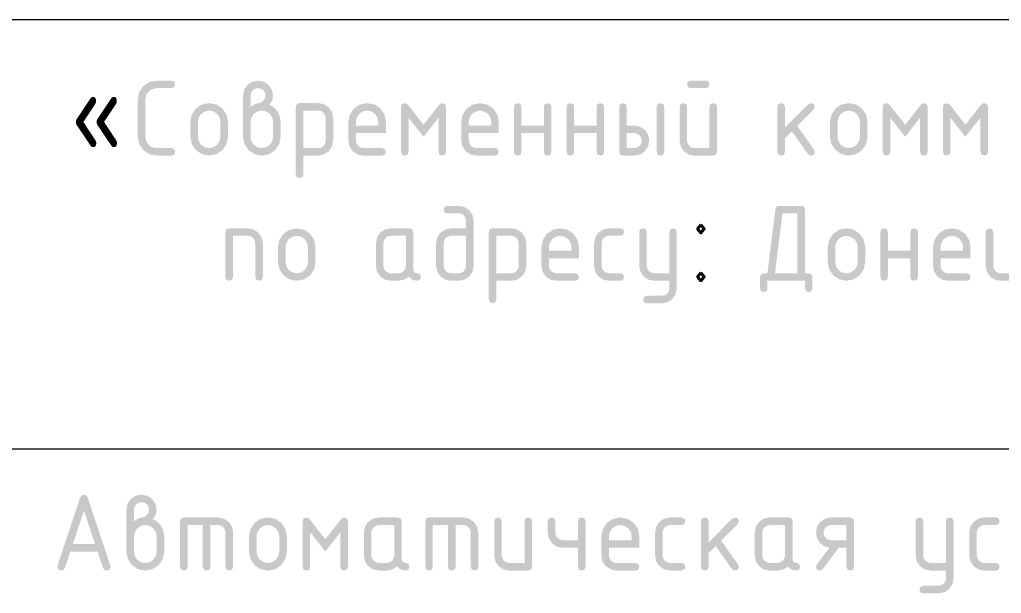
# Model space of a CAD drawing. Header units: millimetres. Extents: x 0 to 420, y 0 to 297.
# Drawn here: x 337.87 to 361.11, y 18.68 to 32.26 of the extents above; entities that cross this region are included whole.
import ezdxf

# ---------------------------------------------------------------- set-up
doc = ezdxf.new("R2010")
doc.units = ezdxf.units.MM
doc.styles.get("Standard").update_dxf_attribs({"font": 'STANDARD'})

msp = doc.modelspace()

# ---------------------------------------------------------------- hatches: boundary and pattern name
for points in [[(341.462755, 30.814858), (341.529246, 30.792603), (341.551501, 30.726113), (341.529246, 30.659416), (341.462755, 30.637367), (341.107773, 30.637367), (340.973414, 30.604363), (340.877916, 30.505627), (340.842087, 30.37113), (340.842087, 29.484225), (340.861517, 29.382181), (340.919808, 29.29626), (341.005522, 29.237969), (341.107773, 29.218539), (341.462755, 29.218539), (341.529246, 29.196284), (341.551501, 29.129793), (341.529246, 29.063096), (341.462755, 29.041048), (341.107773, 29.041048), (340.937103, 29.073363), (340.794131, 29.170583), (340.696911, 29.313555), (340.664596, 29.484225), (340.664596, 30.37113), (340.696911, 30.541387), (340.794131, 30.684772), (340.937103, 30.782268), (341.107773, 30.814858)], [(347.430452, 29.484225), (347.07602, 29.938426), (347.07602, 29.129793), (347.053765, 29.063096), (346.987275, 29.041048), (346.920578, 29.063096), (346.898529, 29.129793), (346.898529, 30.193639), (346.920578, 30.260129), (346.987275, 30.282384), (347.031441, 30.268328), (347.07602, 30.22616), (347.430452, 29.771959), (347.785434, 30.22616), (347.829325, 30.268328), (347.873629, 30.282384), (347.940119, 30.260129), (347.962374, 30.193639), (347.962374, 29.129793), (347.940119, 29.063096), (347.873629, 29.041048), (347.807414, 29.063096), (347.785434, 29.129793), (347.785434, 29.938426)], [(349.749286, 29.57297), (349.749286, 29.129793), (349.72703, 29.063096), (349.66054, 29.041048), (349.593843, 29.063096), (349.571794, 29.129793), (349.571794, 30.193639), (349.593843, 30.260129), (349.66054, 30.282384), (349.72703, 30.260129), (349.749286, 30.193639), (349.749286, 29.750462), (350.281208, 29.750462), (350.281208, 30.193639), (350.303257, 30.260129), (350.369954, 30.282384), (350.436444, 30.260129), (350.4587, 30.193639), (350.4587, 29.129793), (350.436444, 29.063096), (350.369954, 29.041048), (350.303257, 29.063096), (350.281208, 29.129793), (350.281208, 29.57297)], [(350.996072, 29.57297), (350.996072, 29.129793), (350.973817, 29.063096), (350.907327, 29.041048), (350.84063, 29.063096), (350.818581, 29.129793), (350.818581, 30.193639), (350.84063, 30.260129), (350.907327, 30.282384), (350.973817, 30.260129), (350.996072, 30.193639), (350.996072, 29.750462), (351.527995, 29.750462), (351.527995, 30.193639), (351.550044, 30.260129), (351.616741, 30.282384), (351.683231, 30.260129), (351.705486, 30.193639), (351.705486, 29.129793), (351.683231, 29.063096), (351.616741, 29.041048), (351.550044, 29.063096), (351.527995, 29.129793), (351.527995, 29.57297)], [(355.985983, 29.699199), (356.543262, 30.257028), (356.606652, 30.282384), (356.673142, 30.260129), (356.695397, 30.193639), (356.668388, 30.131903), (356.278679, 29.742193), (356.677758, 29.181056), (356.695397, 29.12814), (356.673142, 29.062683), (356.606652, 29.041048), (356.564346, 29.05028), (356.532789, 29.07853), (356.150797, 29.614863), (355.985983, 29.449498), (355.985983, 29.129793), (355.963728, 29.063096), (355.897238, 29.041048), (355.830541, 29.063096), (355.808492, 29.129793), (355.808492, 30.193639), (355.830541, 30.260129), (355.897238, 30.282384), (355.963728, 30.260129), (355.985983, 30.193639)], [(358.833988, 29.484225), (358.479557, 29.938426), (358.479557, 29.129793), (358.457301, 29.063096), (358.390811, 29.041048), (358.324114, 29.063096), (358.302065, 29.129793), (358.302065, 30.193639), (358.324114, 30.260129), (358.390811, 30.282384), (358.434977, 30.268328), (358.479557, 30.22616), (358.833988, 29.771959), (359.188971, 30.22616), (359.232861, 30.268328), (359.277165, 30.282384), (359.343655, 30.260129), (359.365911, 30.193639), (359.365911, 29.129793), (359.343655, 29.063096), (359.277165, 29.041048), (359.21095, 29.063096), (359.188971, 29.129793), (359.188971, 29.938426)], [(360.260467, 29.484225), (359.906035, 29.938426), (359.906035, 29.129793), (359.88378, 29.063096), (359.81729, 29.041048), (359.750593, 29.063096), (359.728544, 29.129793), (359.728544, 30.193639), (359.750593, 30.260129), (359.81729, 30.282384), (359.861456, 30.268328), (359.906035, 30.22616), (360.260467, 29.771959), (360.615449, 30.22616), (360.65934, 30.268328), (360.703644, 30.282384), (360.770134, 30.260129), (360.792389, 30.193639), (360.792389, 29.129793), (360.770134, 29.063096), (360.703644, 29.041048), (360.637429, 29.063096), (360.615449, 29.129793), (360.615449, 29.938426)], [(342.738994, 26.166333), (342.738994, 27.230178), (342.761043, 27.296669), (342.82774, 27.318924), (343.270917, 27.318924), (343.407343, 27.292948), (343.522271, 27.215296), (343.599924, 27.100849), (343.6259, 26.964493), (343.6259, 26.166333), (343.603644, 26.099636), (343.537154, 26.077587), (343.470457, 26.099636), (343.448408, 26.166333), (343.448408, 26.964493), (343.435593, 27.033395), (343.397145, 27.090721), (343.340026, 27.129168), (343.270917, 27.141984), (342.916486, 27.141984), (342.916486, 26.166333), (342.89423, 26.099636), (342.82774, 26.077587), (342.761043, 26.099636)], [(351.646757, 26.964493), (351.646757, 26.43257), (351.65971, 26.364839), (351.699122, 26.307444), (351.756242, 26.268032), (351.823697, 26.255079), (352.089934, 26.255079), (352.156424, 26.232823), (352.178679, 26.166333), (352.156424, 26.099636), (352.089934, 26.077587), (351.823697, 26.077587), (351.686168, 26.103219), (351.571791, 26.180113), (351.494897, 26.294559), (351.469265, 26.43257), (351.469265, 26.964493), (351.494897, 27.101745), (351.571791, 27.215847), (351.686168, 27.293017), (351.823697, 27.318924), (352.089934, 27.318924), (352.156424, 27.296669), (352.178679, 27.230178), (352.156424, 27.163964), (352.089934, 27.141984), (351.823697, 27.141984), (351.75507, 27.128893), (351.69802, 27.09017), (351.659572, 27.032706)], [(353.248538, 25.89734), (353.248538, 26.077587), (352.893556, 26.077587), (352.756028, 26.103288), (352.64165, 26.180664), (352.564756, 26.295248), (352.539124, 26.43257), (352.539124, 27.230178), (352.561173, 27.296669), (352.62787, 27.318924), (352.69436, 27.296669), (352.716616, 27.230178), (352.716616, 26.43257), (352.729569, 26.364839), (352.768981, 26.307444), (352.826101, 26.268032), (352.893556, 26.255079), (353.248538, 26.255079), (353.248538, 27.230178), (353.270587, 27.296669), (353.337284, 27.318924), (353.403774, 27.296669), (353.42603, 27.230178), (353.42603, 25.900096), (353.400467, 25.763739), (353.324055, 25.649293), (353.210849, 25.571641), (353.074906, 25.545664), (352.716616, 25.545664), (352.649919, 25.56792), (352.62787, 25.63441), (352.654328, 25.696146), (352.716616, 25.722605), (353.071047, 25.722605), (353.140156, 25.735283), (353.197275, 25.772765), (353.235723, 25.828851)], [(358.424861, 26.60951), (358.424861, 26.166333), (358.402606, 26.099636), (358.336115, 26.077587), (358.269418, 26.099636), (358.24737, 26.166333), (358.24737, 27.230178), (358.269418, 27.296669), (358.336115, 27.318924), (358.402606, 27.296669), (358.424861, 27.230178), (358.424861, 26.787001), (358.956784, 26.787001), (358.956784, 27.230178), (358.978832, 27.296669), (359.045529, 27.318924), (359.11202, 27.296669), (359.134275, 27.230178), (359.134275, 26.166333), (359.11202, 26.099636), (359.045529, 26.077587), (358.978832, 26.099636), (358.956784, 26.166333), (358.956784, 26.60951)], [(361.716043, 26.255079), (361.782533, 26.232823), (361.804788, 26.166333), (361.804788, 25.900096), (361.782533, 25.833606), (361.716043, 25.81135), (361.649828, 25.833606), (361.627848, 25.900096), (361.627848, 26.077587), (361.095374, 26.077587), (360.957846, 26.103288), (360.843469, 26.180664), (360.766574, 26.295248), (360.740943, 26.43257), (360.740943, 27.230178), (360.762992, 27.296669), (360.829689, 27.318924), (360.896179, 27.296669), (360.918434, 27.230178), (360.918434, 26.43257), (360.931388, 26.364839), (360.9708, 26.307444), (361.027919, 26.268032), (361.095374, 26.255079), (361.450357, 26.255079), (361.450357, 27.230178), (361.472406, 27.296669), (361.539103, 27.318924), (361.605593, 27.296669), (361.627848, 27.230178), (361.627848, 26.255079)], [(341.753545, 20.476655), (342.561627, 20.476655), (342.700119, 20.450335), (342.816288, 20.371924), (342.894698, 20.255756), (342.921019, 20.117263), (342.921019, 19.309181), (342.898419, 19.241726), (342.831171, 19.219333), (342.763716, 19.241726), (342.741323, 19.309181), (342.741323, 20.117263), (342.728231, 20.187405), (342.689509, 20.245145), (342.631769, 20.283868), (342.561627, 20.296959), (342.38193, 20.296959), (342.38193, 19.309181), (342.359331, 19.241726), (342.292082, 19.219333), (342.22511, 19.241726), (342.202785, 19.309181), (342.202785, 20.296959), (341.843393, 20.296959), (341.843393, 19.309181), (341.820793, 19.241726), (341.753545, 19.219333), (341.68609, 19.241726), (341.663697, 19.309181), (341.663697, 20.386807), (341.68609, 20.454055)], [(345.104786, 19.668574), (344.745393, 20.128287), (344.745393, 19.309181), (344.722794, 19.241726), (344.655545, 19.219333), (344.58809, 19.241726), (344.565697, 19.309181), (344.565697, 20.386807), (344.58809, 20.454055), (344.655545, 20.476655), (344.700263, 20.462255), (344.745393, 20.419329), (345.104786, 19.959615), (345.463627, 20.419329), (345.508551, 20.462255), (345.553475, 20.476655), (345.620723, 20.454055), (345.643323, 20.386807), (345.643323, 19.309181), (345.620723, 19.241726), (345.553475, 19.219333), (345.48602, 19.241726), (345.463627, 19.309181), (345.463627, 20.128287)], [(347.56036, 20.476655), (348.368442, 20.476655), (348.506935, 20.450335), (348.623103, 20.371924), (348.701514, 20.255756), (348.727834, 20.117263), (348.727834, 19.309181), (348.705235, 19.241726), (348.637986, 19.219333), (348.570531, 19.241726), (348.548138, 19.309181), (348.548138, 20.117263), (348.535047, 20.187405), (348.496324, 20.245145), (348.438584, 20.283868), (348.368442, 20.296959), (348.188746, 20.296959), (348.188746, 19.309181), (348.166146, 19.241726), (348.098898, 19.219333), (348.031925, 19.241726), (348.009601, 19.309181), (348.009601, 20.296959), (347.650209, 20.296959), (347.650209, 19.309181), (347.627609, 19.241726), (347.56036, 19.219333), (347.492905, 19.241726), (347.470512, 19.309181), (347.470512, 20.386807), (347.492905, 20.454055)], [(350.000993, 20.386807), (350.000993, 19.309181), (349.978393, 19.241726), (349.911145, 19.219333), (349.462456, 19.219333), (349.323067, 19.245378), (349.207243, 19.323513), (349.129108, 19.439337), (349.103063, 19.578726), (349.103063, 20.386807), (349.125457, 20.454055), (349.192912, 20.476655), (349.26016, 20.454055), (349.28276, 20.386807), (349.28276, 19.578726), (349.295989, 19.509962), (349.335676, 19.451946), (349.393692, 19.412259), (349.462456, 19.399029), (349.821297, 19.399029), (349.821297, 20.386807), (349.84369, 20.454055), (349.911145, 20.476655), (349.978393, 20.454055)], [(351.270442, 20.386807), (351.270442, 19.309181), (351.247843, 19.241726), (351.180594, 19.219333), (351.113139, 19.241726), (351.090746, 19.309181), (351.090746, 19.758422), (350.731905, 19.758422), (350.594101, 19.784122), (350.477795, 19.861499), (350.398695, 19.975532), (350.372513, 20.110648), (350.372513, 20.386807), (350.394906, 20.454055), (350.462361, 20.476655), (350.529609, 20.454055), (350.552209, 20.386807), (350.552209, 20.117263), (350.565438, 20.048981), (350.605126, 19.991035), (350.663141, 19.951347), (350.731905, 19.938118), (351.090746, 19.938118), (351.090746, 20.386807), (351.113139, 20.454055), (351.180594, 20.476655), (351.247843, 20.454055)], [(353.091107, 20.117263), (353.091107, 19.578726), (353.104337, 19.509962), (353.144024, 19.451946), (353.202039, 19.412259), (353.270804, 19.399029), (353.539797, 19.399029), (353.607045, 19.37643), (353.629645, 19.309181), (353.607045, 19.241726), (353.539797, 19.219333), (353.270804, 19.219333), (353.131415, 19.245378), (353.015591, 19.323513), (352.937456, 19.439337), (352.911411, 19.578726), (352.911411, 20.117263), (352.937456, 20.256445), (353.015591, 20.372476), (353.131415, 20.45061), (353.270804, 20.476655), (353.539797, 20.476655), (353.607045, 20.454055), (353.629645, 20.386807), (353.607045, 20.319352), (353.539797, 20.296959), (353.270804, 20.296959), (353.20135, 20.283799), (353.143473, 20.244594), (353.104061, 20.186303)], [(354.180413, 19.886304), (354.744857, 20.450748), (354.808798, 20.476655), (354.876047, 20.454055), (354.898647, 20.386807), (354.871637, 20.32452), (354.476967, 19.92985), (354.881008, 19.360996), (354.898647, 19.307528), (354.876047, 19.241313), (354.808798, 19.219333), (354.766217, 19.228842), (354.734384, 19.257367), (354.347431, 19.800314), (354.180413, 19.633296), (354.180413, 19.309181), (354.157813, 19.241726), (354.090565, 19.219333), (354.02311, 19.241726), (354.000717, 19.309181), (354.000717, 20.386807), (354.02311, 20.454055), (354.090565, 20.476655), (354.157813, 20.454055), (354.180413, 20.386807)], [(359.799562, 19.036881), (359.799562, 19.219333), (359.440721, 19.219333), (359.301332, 19.245447), (359.185508, 19.324064), (359.107373, 19.439819), (359.081329, 19.578726), (359.081329, 20.386807), (359.103722, 20.454055), (359.171177, 20.476655), (359.238425, 20.454055), (359.261025, 20.386807), (359.261025, 19.578726), (359.274254, 19.509962), (359.313941, 19.451946), (359.371957, 19.412259), (359.440721, 19.399029), (359.799562, 19.399029), (359.799562, 20.386807), (359.821955, 20.454055), (359.88941, 20.476655), (359.956658, 20.454055), (359.979258, 20.386807), (359.979258, 19.039637), (359.953351, 18.901627), (359.876181, 18.785527), (359.761804, 18.706634), (359.624276, 18.680245), (359.261025, 18.680245), (359.19357, 18.702845), (359.171177, 18.770093), (359.198186, 18.832931), (359.261025, 18.859941), (359.620417, 18.859941), (359.690284, 18.872688), (359.747748, 18.910653), (359.786471, 18.967359)], [(360.530474, 20.117263), (360.530474, 19.578726), (360.543703, 19.509962), (360.583391, 19.451946), (360.641406, 19.412259), (360.71017, 19.399029), (360.979163, 19.399029), (361.046411, 19.37643), (361.069011, 19.309181), (361.046411, 19.241726), (360.979163, 19.219333), (360.71017, 19.219333), (360.570782, 19.245378), (360.454957, 19.323513), (360.376823, 19.439337), (360.350778, 19.578726), (360.350778, 20.117263), (360.376823, 20.256445), (360.454957, 20.372476), (360.570782, 20.45061), (360.71017, 20.476655), (360.979163, 20.476655), (361.046411, 20.454055), (361.069011, 20.386807), (361.046411, 20.319352), (360.979163, 20.296959), (360.71017, 20.296959), (360.640717, 20.283799), (360.582839, 20.244594), (360.543428, 20.186303)]]:
    msp.add_hatch(color=7).paths.add_polyline_path(points, flags=0)
h = msp.add_hatch(color=7)
h.paths.add_polyline_path([(343.33566, 30.193639), (343.443561, 30.260129), (343.542366, 30.282384), (343.595214, 30.297749), (343.644341, 30.34412), (343.678585, 30.401998), (343.690092, 30.459876), (343.677276, 30.528984), (343.638829, 30.586104), (343.581709, 30.624551), (343.5126, 30.637367), (343.443974, 30.624276), (343.386923, 30.585553), (343.348476, 30.528089), (343.33566, 30.459876)], flags=0)
h.paths.add_polyline_path([(343.778837, 30.246004), (343.88846, 30.179789), (343.972865, 30.083396), (344.026953, 29.966469), (344.045074, 29.839207), (344.045074, 29.484225), (344.012484, 29.313072), (343.914988, 29.170032), (343.771603, 29.073294), (343.601346, 29.041048), (343.430194, 29.073363), (343.287153, 29.170583), (343.190415, 29.313555), (343.158169, 29.484225), (343.158169, 30.459876), (343.183869, 30.597404), (343.261246, 30.711781), (343.375761, 30.788951), (343.5126, 30.814858), (343.650129, 30.788882), (343.764506, 30.71123), (343.841676, 30.596301), (343.867583, 30.459876), (343.845328, 30.339091)], flags=0)
h.paths.add_polyline_path([(343.867583, 29.484225), (343.867583, 29.839207), (343.848153, 29.941251), (343.789862, 30.027172), (343.703872, 30.085738), (343.601346, 30.105444), (343.498407, 30.085738), (343.41283, 30.027172), (343.354815, 29.941251), (343.33566, 29.839207), (343.33566, 29.484225), (343.354815, 29.381285), (343.41283, 29.295709), (343.498407, 29.237694), (343.601346, 29.218539), (343.703872, 29.237969), (343.789862, 29.29626), (343.848153, 29.382181)], flags=0)
h = msp.add_hatch(color=7)
h.paths.add_polyline_path([(354.378752, 30.193639), (354.378752, 29.129793), (354.356496, 29.063096), (354.290006, 29.041048), (353.846278, 29.041048), (353.70875, 29.066679), (353.594372, 29.143574), (353.517478, 29.25802), (353.491846, 29.39603), (353.491846, 30.193639), (353.513895, 30.260129), (353.580592, 30.282384), (353.647082, 30.260129), (353.669338, 30.193639), (353.669338, 29.39603), (353.682291, 29.3283), (353.721703, 29.270904), (353.778823, 29.231492), (353.846278, 29.218539), (354.20126, 29.218539), (354.20126, 30.193639), (354.223309, 30.260129), (354.290006, 30.282384), (354.356496, 30.260129)], flags=0)
h.paths.add_polyline_path([(354.110861, 30.637367), (353.757532, 30.637367), (353.691317, 30.659416), (353.669338, 30.726113), (353.691317, 30.792603), (353.757532, 30.814858), (354.110861, 30.814858), (354.177351, 30.792603), (354.199607, 30.726113), (354.177351, 30.659416)], flags=0)
h = msp.add_hatch(color=7)
h.paths.add_polyline_path([(341.911382, 29.484225), (341.911382, 29.839207), (341.943697, 30.009464), (342.040918, 30.152849), (342.183889, 30.249863), (342.354559, 30.282384), (342.526676, 30.250207), (342.669855, 30.153951), (342.766111, 30.011255), (342.798288, 29.839207), (342.798288, 29.484225), (342.765697, 29.313555), (342.668201, 29.170583), (342.524816, 29.073363), (342.354559, 29.041048), (342.183889, 29.073363), (342.040918, 29.170583), (341.943697, 29.313555)], flags=0)
h.paths.add_polyline_path([(342.620796, 29.484225), (342.620796, 29.839207), (342.60109, 29.941251), (342.542524, 30.027172), (342.456603, 30.085738), (342.354559, 30.105444), (342.252309, 30.085738), (342.166595, 30.027172), (342.108304, 29.941251), (342.088874, 29.839207), (342.088874, 29.484225), (342.108028, 29.381285), (342.166044, 29.295709), (342.25162, 29.237694), (342.354559, 29.218539), (342.456603, 29.237969), (342.542524, 29.29626), (342.60109, 29.382181)], flags=0)
h = msp.add_hatch(color=7)
h.paths.add_polyline_path([(344.404956, 30.193639), (344.427004, 30.260129), (344.493701, 30.282384), (344.936878, 30.282384), (345.074407, 30.256477), (345.188784, 30.179307), (345.265954, 30.065206), (345.291861, 29.927953), (345.291861, 29.39603), (345.265954, 29.258709), (345.188784, 29.144125), (345.074407, 29.066748), (344.936878, 29.041048), (344.582447, 29.041048), (344.582447, 28.59787), (344.560192, 28.53138), (344.493701, 28.509125), (344.427004, 28.53138), (344.404956, 28.59787)], flags=0)
h.paths.add_polyline_path([(344.582447, 30.105444), (344.582447, 29.218539), (344.936878, 29.218539), (345.005091, 29.231355), (345.062555, 29.269802), (345.101278, 29.327128), (345.11437, 29.39603), (345.11437, 29.927953), (345.101554, 29.996855), (345.063107, 30.054181), (345.005987, 30.092628), (344.936878, 30.105444)], flags=0)
h = msp.add_hatch(color=7)
h.paths.add_polyline_path([(346.094919, 30.105444), (345.992669, 30.085738), (345.906955, 30.027172), (345.848664, 29.941251), (345.829234, 29.839207), (345.829234, 29.750462), (346.361156, 29.750462), (346.361156, 29.839207), (346.34145, 29.941251), (346.282884, 30.027172), (346.196963, 30.085738)], flags=0)
h.paths.add_polyline_path([(345.829234, 29.57297), (345.829234, 29.39603), (345.842187, 29.3283), (345.881599, 29.270904), (345.938719, 29.231492), (346.006174, 29.218539), (346.449902, 29.218539), (346.516392, 29.196284), (346.538648, 29.129793), (346.516392, 29.063096), (346.449902, 29.041048), (346.006174, 29.041048), (345.868645, 29.066679), (345.754268, 29.143574), (345.677374, 29.25802), (345.651742, 29.39603), (345.651742, 29.839207), (345.684057, 30.009464), (345.781278, 30.152849), (345.924249, 30.249863), (346.094919, 30.282384), (346.267036, 30.250207), (346.410215, 30.153951), (346.50647, 30.011255), (346.538648, 29.839207), (346.538648, 29.57297)], flags=0)
h = msp.add_hatch(color=7)
h.paths.add_polyline_path([(348.768185, 30.105444), (348.665934, 30.085738), (348.58022, 30.027172), (348.521929, 29.941251), (348.502499, 29.839207), (348.502499, 29.750462), (349.034422, 29.750462), (349.034422, 29.839207), (349.014716, 29.941251), (348.956149, 30.027172), (348.870228, 30.085738)], flags=0)
h.paths.add_polyline_path([(348.502499, 29.57297), (348.502499, 29.39603), (348.515453, 29.3283), (348.554864, 29.270904), (348.611984, 29.231492), (348.679439, 29.218539), (349.123167, 29.218539), (349.189658, 29.196284), (349.211913, 29.129793), (349.189658, 29.063096), (349.123167, 29.041048), (348.679439, 29.041048), (348.541911, 29.066679), (348.427534, 29.143574), (348.350639, 29.25802), (348.325008, 29.39603), (348.325008, 29.839207), (348.357323, 30.009464), (348.454543, 30.152849), (348.597515, 30.249863), (348.768185, 30.282384), (348.940302, 30.250207), (349.08348, 30.153951), (349.179736, 30.011255), (349.211913, 29.839207), (349.211913, 29.57297)], flags=0)
h = msp.add_hatch(color=7)
h.paths.add_polyline_path([(352.774782, 29.39603), (352.748875, 29.25802), (352.671704, 29.143574), (352.557327, 29.066679), (352.419799, 29.041048), (352.154113, 29.041048), (352.087416, 29.063096), (352.065368, 29.129793), (352.065368, 30.193639), (352.087416, 30.260129), (352.154113, 30.282384), (352.220604, 30.260129), (352.242859, 30.193639), (352.242859, 29.750462), (352.419799, 29.750462), (352.557327, 29.724554), (352.671704, 29.647384), (352.748875, 29.533283)], flags=0)
h.paths.add_polyline_path([(352.59729, 29.39603), (352.584475, 29.464656), (352.546027, 29.521707), (352.488908, 29.560155), (352.419799, 29.57297), (352.242859, 29.57297), (352.242859, 29.218539), (352.419799, 29.218539), (352.488012, 29.231355), (352.545476, 29.269802), (352.584199, 29.327128)], flags=0)
h.paths.add_polyline_path([(352.952273, 30.193639), (352.974253, 30.260129), (353.040467, 30.282384), (353.106958, 30.260129), (353.129213, 30.193639), (353.129213, 29.129793), (353.106958, 29.063096), (353.040467, 29.041048), (352.974253, 29.063096), (352.952273, 29.129793)], flags=0)
h = msp.add_hatch(color=7)
h.paths.add_polyline_path([(357.055279, 29.484225), (357.055279, 29.839207), (357.087594, 30.009464), (357.184814, 30.152849), (357.327786, 30.249863), (357.498456, 30.282384), (357.670573, 30.250207), (357.813751, 30.153951), (357.910007, 30.011255), (357.942184, 29.839207), (357.942184, 29.484225), (357.909593, 29.313555), (357.812097, 29.170583), (357.668712, 29.073363), (357.498456, 29.041048), (357.327786, 29.073363), (357.184814, 29.170583), (357.087594, 29.313555)], flags=0)
h.paths.add_polyline_path([(357.764693, 29.484225), (357.764693, 29.839207), (357.744987, 29.941251), (357.68642, 30.027172), (357.600499, 30.085738), (357.498456, 30.105444), (357.396205, 30.085738), (357.310491, 30.027172), (357.2522, 29.941251), (357.23277, 29.839207), (357.23277, 29.484225), (357.251925, 29.381285), (357.30994, 29.295709), (357.395516, 29.237694), (357.498456, 29.218539), (357.600499, 29.237969), (357.68642, 29.29626), (357.744987, 29.382181)], flags=0)
h = msp.add_hatch(color=7)
h.paths.add_polyline_path([(348.615811, 27.496415), (348.615811, 26.43257), (348.589835, 26.294559), (348.512182, 26.180113), (348.397254, 26.103219), (348.260828, 26.077587), (348.083337, 26.077587), (347.945809, 26.103288), (347.831431, 26.180664), (347.754537, 26.295248), (347.728905, 26.43257), (347.728905, 26.964493), (347.754606, 27.101745), (347.831983, 27.215847), (347.946498, 27.293017), (348.083337, 27.318924), (348.438319, 27.318924), (348.438319, 27.496415), (348.425504, 27.565524), (348.387056, 27.622644), (348.329937, 27.661091), (348.260828, 27.673907), (347.994591, 27.673907), (347.928376, 27.695955), (347.906397, 27.762652), (347.928376, 27.829143), (347.994591, 27.851398), (348.260828, 27.851398), (348.398356, 27.825422), (348.512733, 27.74777), (348.589904, 27.632841)], flags=0)
h.paths.add_polyline_path([(348.438319, 26.43257), (348.438319, 27.141984), (348.083337, 27.141984), (348.01471, 27.128893), (347.95766, 27.09017), (347.919212, 27.032706), (347.906397, 26.964493), (347.906397, 26.43257), (347.91935, 26.364839), (347.958762, 26.307444), (348.015882, 26.268032), (348.083337, 26.255079), (348.260828, 26.255079), (348.329041, 26.267894), (348.386505, 26.306342), (348.425228, 26.363668)], flags=0)
h = msp.add_hatch(color=7)
h.paths.add_polyline_path([(356.461022, 26.255079), (356.53709, 26.253563), (356.576777, 26.249566), (356.622942, 26.220559), (356.638514, 26.166333), (356.638514, 25.900096), (356.616258, 25.833606), (356.549768, 25.81135), (356.483071, 25.833606), (356.461022, 25.900096), (356.461022, 26.077587), (355.574668, 26.077587), (355.574668, 25.900096), (355.552413, 25.833606), (355.485922, 25.81135), (355.419225, 25.833606), (355.397177, 25.900096), (355.397177, 26.166333), (355.412542, 26.220559), (355.458913, 26.249566), (355.498187, 26.253563), (355.573014, 26.255079), (355.762632, 27.767613), (355.787024, 27.830383), (355.840354, 27.851398), (356.372277, 27.851398), (356.438767, 27.829143), (356.461022, 27.762652)], flags=0)
h.paths.add_polyline_path([(356.284082, 26.255079), (356.284082, 27.673907), (355.929099, 27.673907), (355.751608, 26.255079)], flags=0)
h = msp.add_hatch(color=7)
h.paths.add_polyline_path([(343.985781, 26.520764), (343.985781, 26.875747), (344.018096, 27.046004), (344.115317, 27.189388), (344.258288, 27.286402), (344.428958, 27.318924), (344.601075, 27.286747), (344.744253, 27.190491), (344.840509, 27.047795), (344.872686, 26.875747), (344.872686, 26.520764), (344.840096, 26.350094), (344.7426, 26.207123), (344.599215, 26.109902), (344.428958, 26.077587), (344.258288, 26.109902), (344.115317, 26.207123), (344.018096, 26.350094)], flags=0)
h.paths.add_polyline_path([(344.695195, 26.520764), (344.695195, 26.875747), (344.675489, 26.977791), (344.616922, 27.063711), (344.531002, 27.122278), (344.428958, 27.141984), (344.326708, 27.122278), (344.240994, 27.063711), (344.182703, 26.977791), (344.163272, 26.875747), (344.163272, 26.520764), (344.182427, 26.417825), (344.240442, 26.332249), (344.326019, 26.274233), (344.428958, 26.255079), (344.531002, 26.274509), (344.616922, 26.3328), (344.675489, 26.418721)], flags=0)
h = msp.add_hatch(color=7)
h.paths.add_polyline_path([(347.011841, 27.141984), (346.656858, 27.141984), (346.588232, 27.128893), (346.531181, 27.09017), (346.492734, 27.032706), (346.479918, 26.964493), (346.479918, 26.43257), (346.492871, 26.364839), (346.532283, 26.307444), (346.589403, 26.268032), (346.656858, 26.255079), (346.834349, 26.255079), (346.902562, 26.267894), (346.960026, 26.306342), (346.998749, 26.363668), (347.011841, 26.43257)], flags=0)
h.paths.add_polyline_path([(347.366272, 26.166333), (347.344017, 26.099636), (347.277526, 26.077587), (347.164941, 26.101152), (347.074679, 26.171845), (346.96547, 26.101152), (346.834349, 26.077587), (346.656858, 26.077587), (346.51933, 26.103219), (346.404953, 26.180113), (346.328058, 26.294559), (346.302427, 26.43257), (346.302427, 26.964493), (346.328058, 27.101745), (346.404953, 27.215847), (346.51933, 27.293017), (346.656858, 27.318924), (347.100586, 27.318924), (347.167077, 27.296669), (347.189332, 27.230178), (347.189332, 26.343824), (347.211312, 26.277127), (347.277526, 26.255079), (347.344017, 26.232823)], flags=0)
h = msp.add_hatch(color=7)
h.paths.add_polyline_path([(348.975692, 27.230178), (348.997741, 27.296669), (349.064438, 27.318924), (349.507615, 27.318924), (349.645143, 27.293017), (349.75952, 27.215847), (349.83669, 27.101745), (349.862597, 26.964493), (349.862597, 26.43257), (349.83669, 26.295248), (349.75952, 26.180664), (349.645143, 26.103288), (349.507615, 26.077587), (349.153183, 26.077587), (349.153183, 25.63441), (349.130928, 25.56792), (349.064438, 25.545664), (348.997741, 25.56792), (348.975692, 25.63441)], flags=0)
h.paths.add_polyline_path([(349.153183, 27.141984), (349.153183, 26.255079), (349.507615, 26.255079), (349.575828, 26.267894), (349.633292, 26.306342), (349.672015, 26.363668), (349.685106, 26.43257), (349.685106, 26.964493), (349.67229, 27.033395), (349.633843, 27.090721), (349.576723, 27.129168), (349.507615, 27.141984)], flags=0)
h = msp.add_hatch(color=7)
h.paths.add_polyline_path([(350.665656, 27.141984), (350.563405, 27.122278), (350.477691, 27.063711), (350.4194, 26.977791), (350.39997, 26.875747), (350.39997, 26.787001), (350.931893, 26.787001), (350.931893, 26.875747), (350.912187, 26.977791), (350.85362, 27.063711), (350.767699, 27.122278)], flags=0)
h.paths.add_polyline_path([(350.39997, 26.60951), (350.39997, 26.43257), (350.412924, 26.364839), (350.452335, 26.307444), (350.509455, 26.268032), (350.57691, 26.255079), (351.020638, 26.255079), (351.087129, 26.232823), (351.109384, 26.166333), (351.087129, 26.099636), (351.020638, 26.077587), (350.57691, 26.077587), (350.439382, 26.103219), (350.325005, 26.180113), (350.24811, 26.294559), (350.222479, 26.43257), (350.222479, 26.875747), (350.254794, 27.046004), (350.352014, 27.189388), (350.494986, 27.286402), (350.665656, 27.318924), (350.837773, 27.286747), (350.980951, 27.190491), (351.077207, 27.047795), (351.109384, 26.875747), (351.109384, 26.60951)], flags=0)
h = msp.add_hatch(color=7)
h.paths.add_polyline_path([(357.000583, 26.520764), (357.000583, 26.875747), (357.032898, 27.046004), (357.130119, 27.189388), (357.27309, 27.286402), (357.44376, 27.318924), (357.615877, 27.286747), (357.759055, 27.190491), (357.855311, 27.047795), (357.887488, 26.875747), (357.887488, 26.520764), (357.854898, 26.350094), (357.757402, 26.207123), (357.614017, 26.109902), (357.44376, 26.077587), (357.27309, 26.109902), (357.130119, 26.207123), (357.032898, 26.350094)], flags=0)
h.paths.add_polyline_path([(357.709997, 26.520764), (357.709997, 26.875747), (357.690291, 26.977791), (357.631725, 27.063711), (357.545804, 27.122278), (357.44376, 27.141984), (357.34151, 27.122278), (357.255796, 27.063711), (357.197505, 26.977791), (357.178074, 26.875747), (357.178074, 26.520764), (357.197229, 26.417825), (357.255244, 26.332249), (357.340821, 26.274233), (357.44376, 26.255079), (357.545804, 26.274509), (357.631725, 26.3328), (357.690291, 26.418721)], flags=0)
h = msp.add_hatch(color=7)
h.paths.add_polyline_path([(359.937333, 27.141984), (359.835083, 27.122278), (359.749369, 27.063711), (359.691078, 26.977791), (359.671648, 26.875747), (359.671648, 26.787001), (360.20357, 26.787001), (360.20357, 26.875747), (360.183864, 26.977791), (360.125298, 27.063711), (360.039377, 27.122278)], flags=0)
h.paths.add_polyline_path([(359.671648, 26.60951), (359.671648, 26.43257), (359.684601, 26.364839), (359.724013, 26.307444), (359.781133, 26.268032), (359.848588, 26.255079), (360.292316, 26.255079), (360.358806, 26.232823), (360.381062, 26.166333), (360.358806, 26.099636), (360.292316, 26.077587), (359.848588, 26.077587), (359.71106, 26.103219), (359.596682, 26.180113), (359.519788, 26.294559), (359.494156, 26.43257), (359.494156, 26.875747), (359.526471, 27.046004), (359.623692, 27.189388), (359.766663, 27.286402), (359.937333, 27.318924), (360.10945, 27.286747), (360.252629, 27.190491), (360.348885, 27.047795), (360.381062, 26.875747), (360.381062, 26.60951)], flags=0)
h = msp.add_hatch(color=7)
h.paths.add_polyline_path([(339.390082, 20.639815), (339.126601, 19.84827), (339.654114, 19.84827)], flags=0)
h.paths.add_polyline_path([(340.019019, 19.309181), (339.996419, 19.241726), (339.92917, 19.219333), (339.875082, 19.234629), (339.843732, 19.280518), (339.714197, 19.668574), (339.066519, 19.668574), (338.936983, 19.280518), (338.905219, 19.234629), (338.851545, 19.219333), (338.78409, 19.241726), (338.761697, 19.309181), (338.765555, 19.337845), (339.300785, 20.943535), (339.335098, 20.997623), (339.390082, 21.015744), (339.444997, 20.998381), (339.478828, 20.946291), (340.01516, 19.337845)], flags=0)
h = msp.add_hatch(color=7)
h.paths.add_polyline_path([(340.573944, 20.386807), (340.683222, 20.454055), (340.783406, 20.476655), (340.83708, 20.492365), (340.887034, 20.539494), (340.921761, 20.597716), (340.933336, 20.656351), (340.920245, 20.726287), (340.881522, 20.784233), (340.823575, 20.822956), (340.75364, 20.836048), (340.684187, 20.822887), (340.626309, 20.783682), (340.586897, 20.725391), (340.573944, 20.656351)], flags=0)
h.paths.add_polyline_path([(341.022633, 20.439724), (341.133841, 20.372889), (341.219417, 20.275462), (341.273987, 20.156813), (341.292177, 20.027415), (341.292177, 19.668574), (341.259242, 19.494803), (341.160988, 19.349971), (341.015881, 19.251993), (340.843488, 19.219333), (340.669717, 19.252062), (340.524886, 19.350522), (340.426907, 19.495492), (340.394248, 19.668574), (340.394248, 20.656351), (340.420361, 20.795533), (340.498979, 20.911564), (340.614734, 20.989699), (340.75364, 21.015744), (340.892546, 20.989423), (341.008301, 20.911013), (341.086436, 20.794844), (341.112481, 20.656351), (341.089881, 20.533982)], flags=0)
h.paths.add_polyline_path([(341.112481, 19.668574), (341.112481, 20.027415), (341.092775, 20.130837), (341.034209, 20.218135), (340.947323, 20.277184), (340.843488, 20.296959), (340.738964, 20.277184), (340.652216, 20.218135), (340.593443, 20.130837), (340.573944, 20.027415), (340.573944, 19.668574), (340.593443, 19.56405), (340.652216, 19.477302), (340.738964, 19.418529), (340.843488, 19.399029), (340.947323, 19.418598), (341.034209, 19.477853), (341.092775, 19.564739)], flags=0)
h = msp.add_hatch(color=7)
h.paths.add_polyline_path([(343.296248, 19.668574), (343.296248, 20.027415), (343.328976, 20.20029), (343.427437, 20.345466), (343.572407, 20.44372), (343.745488, 20.476655), (343.919466, 20.444065), (344.064091, 20.346568), (344.161587, 20.201874), (344.194178, 20.027415), (344.194178, 19.668574), (344.161243, 19.495492), (344.062988, 19.350522), (343.917881, 19.252062), (343.745488, 19.219333), (343.572407, 19.252062), (343.427437, 19.350522), (343.328976, 19.495492)], flags=0)
h.paths.add_polyline_path([(344.014482, 19.668574), (344.014482, 20.027415), (343.994707, 20.130837), (343.935658, 20.218135), (343.848428, 20.277184), (343.745488, 20.296959), (343.641653, 20.277184), (343.554768, 20.218135), (343.495512, 20.130837), (343.475944, 20.027415), (343.475944, 19.668574), (343.495443, 19.56405), (343.554217, 19.477302), (343.640964, 19.418529), (343.745488, 19.399029), (343.848428, 19.418598), (343.935658, 19.477853), (343.994707, 19.564739)], flags=0)
h = msp.add_hatch(color=7)
h.paths.add_polyline_path([(346.736338, 20.296959), (346.377497, 20.296959), (346.308044, 20.283799), (346.250166, 20.244594), (346.210755, 20.186303), (346.197801, 20.117263), (346.197801, 19.578726), (346.21103, 19.509962), (346.250718, 19.451946), (346.308733, 19.412259), (346.377497, 19.399029), (346.557193, 19.399029), (346.625957, 19.411983), (346.683973, 19.451395), (346.723178, 19.509272), (346.736338, 19.578726)], flags=0)
h.paths.add_polyline_path([(347.095731, 19.309181), (347.073131, 19.241726), (347.005883, 19.219333), (346.891712, 19.243036), (346.800279, 19.314693), (346.689898, 19.243036), (346.557193, 19.219333), (346.377497, 19.219333), (346.238109, 19.245378), (346.122284, 19.323513), (346.04415, 19.439337), (346.018105, 19.578726), (346.018105, 20.117263), (346.04415, 20.256445), (346.122284, 20.372476), (346.238109, 20.45061), (346.377497, 20.476655), (346.826186, 20.476655), (346.893435, 20.454055), (346.916034, 20.386807), (346.916034, 19.488878), (346.938428, 19.421423), (347.005883, 19.399029), (347.073131, 19.37643)], flags=0)
h = msp.add_hatch(color=7)
h.paths.add_polyline_path([(352.091202, 20.296959), (351.987367, 20.277184), (351.900482, 20.218135), (351.841226, 20.130837), (351.821658, 20.027415), (351.821658, 19.938118), (352.360195, 19.938118), (352.360195, 20.027415), (352.340421, 20.130837), (352.281372, 20.218135), (352.194142, 20.277184)], flags=0)
h.paths.add_polyline_path([(351.821658, 19.758422), (351.821658, 19.578726), (351.834887, 19.509962), (351.874575, 19.451946), (351.93259, 19.412259), (352.001354, 19.399029), (352.450044, 19.399029), (352.517292, 19.37643), (352.539892, 19.309181), (352.517292, 19.241726), (352.450044, 19.219333), (352.001354, 19.219333), (351.861966, 19.245378), (351.746142, 19.323513), (351.668007, 19.439337), (351.641962, 19.578726), (351.641962, 20.027415), (351.67469, 20.20029), (351.773151, 20.345466), (351.918121, 20.44372), (352.091202, 20.476655), (352.26518, 20.444065), (352.409805, 20.346568), (352.507301, 20.201874), (352.539892, 20.027415), (352.539892, 19.758422)], flags=0)
h = msp.add_hatch(color=7)
h.paths.add_polyline_path([(355.9884, 20.296959), (355.629558, 20.296959), (355.560105, 20.283799), (355.502228, 20.244594), (355.462816, 20.186303), (355.449862, 20.117263), (355.449862, 19.578726), (355.463091, 19.509962), (355.502779, 19.451946), (355.560794, 19.412259), (355.629558, 19.399029), (355.809255, 19.399029), (355.878019, 19.411983), (355.936034, 19.451395), (355.975239, 19.509272), (355.9884, 19.578726)], flags=0)
h.paths.add_polyline_path([(356.347792, 19.309181), (356.325192, 19.241726), (356.257944, 19.219333), (356.143773, 19.243036), (356.052341, 19.314693), (355.94196, 19.243036), (355.809255, 19.219333), (355.629558, 19.219333), (355.49017, 19.245378), (355.374346, 19.323513), (355.296211, 19.439337), (355.270166, 19.578726), (355.270166, 20.117263), (355.296211, 20.256445), (355.374346, 20.372476), (355.49017, 20.45061), (355.629558, 20.476655), (356.078248, 20.476655), (356.145496, 20.454055), (356.168096, 20.386807), (356.168096, 19.488878), (356.190489, 19.421423), (356.257944, 19.399029), (356.325192, 19.37643)], flags=0)
h = msp.add_hatch(color=7)
h.paths.add_polyline_path([(357.042279, 19.761178), (356.91543, 19.798316), (356.812973, 19.878036), (356.745036, 19.988141), (356.722574, 20.117263), (356.748619, 20.256445), (356.826753, 20.372476), (356.942577, 20.45061), (357.081966, 20.476655), (357.530655, 20.476655), (357.597904, 20.454055), (357.620503, 20.386807), (357.620503, 19.309181), (357.597904, 19.241726), (357.530655, 19.219333), (357.4632, 19.241726), (357.440807, 19.309181), (357.440807, 19.758422), (357.258906, 19.758422), (356.884631, 19.256265), (356.85266, 19.228497), (356.812422, 19.219333), (356.744967, 19.241726), (356.722574, 19.309181), (356.740213, 19.363752)], flags=0)
h.paths.add_polyline_path([(356.90227, 20.117263), (356.915499, 20.048981), (356.955186, 19.991035), (357.013202, 19.951347), (357.081966, 19.938118), (357.440807, 19.938118), (357.440807, 20.296959), (357.081966, 20.296959), (357.012513, 20.283799), (356.954635, 20.244594), (356.915223, 20.186303)], flags=0)

# ---------------------------------------------------------------- linework, layer by layer
at = {"color": 7, "lineweight": 0}
for points in [[(336.973334, 32.258), (418.338, 32.258)], [(292.862001, 22.098), (418.338, 22.098)]]:
    msp.add_lwpolyline(points, dxfattribs=at)

# ---------------------------------------------------------------- texts
at = {"color": 7, "insert": (339.090034, 31.025521), "char_height": 1.984469, "width": 1.10248278, "attachment_point": 1}
msp.add_mtext('«', dxfattribs=at)
at = {"color": 7, "insert": (353.61094, 28.06205), "char_height": 1.984469, "attachment_point": 1}
msp.add_mtext(': ', dxfattribs=at)

doc.saveas('drawing.dxf')
